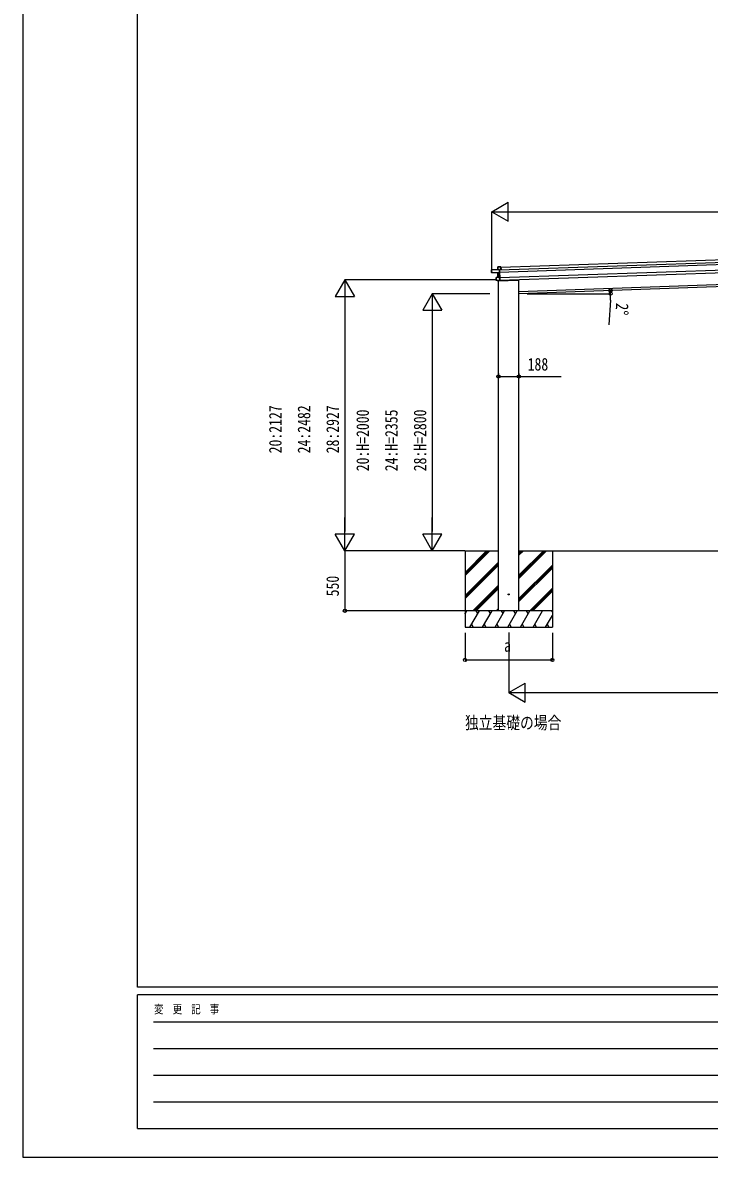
# Model space of a CAD drawing. Units: millimetres, scale not verified. Extents: x -14718 to 14718, y -10395 to 10395.
# Drawn here: x -14718 to -8430, y -10395 to 0 of the extents above; entities that cross this region are included whole.
import ezdxf
from ezdxf.enums import TextEntityAlignment as Align

# ---------------------------------------------------------------- set-up
doc = ezdxf.new("R2010")
doc.units = ezdxf.units.MM
doc.header["$LTSCALE"] = 50
for name, color, linetype in [('0-2_USER1', 3, 'Continuous'), ('0-4_YKK_13', 4, 'Continuous'), ('0-5_YKK_A1', 4, 'Continuous'), ('0-6_YKK_D', 6, 'Continuous'), ('0-7_YKK_ZWAK', 7, 'Continuous')]:
    doc.layers.add(name, color=color, linetype=linetype)
doc.styles.add('ＭＳ ゴシック', font='')
doc.styles.get('ＭＳ ゴシック').set_extended_font_data('MS Gothic')

msp = doc.modelspace()

# ---------------------------------------------------------------- linework, layer by layer
at = {"layer": '0-4_YKK_13'}
for p, q in [((-10425.44, -2263.38), (-10424.97, -2263.36)), ((-10424.67, -2285.37), (-10425.44, -2263.38)), ((-10424.96, -2262.86), (-10353.21, -2260.36)), ((-10424.2, -2285.35), (-10424.67, -2285.37)), ((-10424.59, -2287.79), (-10424.67, -2285.37)), ((-10424.2, -2285.35), (-10416.68, -2285.09)), ((-10416.57, -2288.1), (-10416.68, -2285.09)), ((-10367.84, -2237.35), (-10368.31, -2237.37)), ((-10367.51, -2260.36), (-10368.31, -2237.37)), ((-10367.83, -2236.85), (-10339.35, -2235.86)), ((-10367.04, -2260.34), (-10367.51, -2260.36)), ((-10351.92, -2289.62), (-10352.93, -2260.85)), ((-10351.97, -2261.31), (-10352.82, -2260.52)), ((-10352.48, -2260.12), (-10351.99, -2260.58)), ((-10351.99, -2260.58), (-10351.97, -2261.31)), ((-10351.97, -2261.31), (-10351.01, -2288.69)), ((-10351.91, -2262.81), (-10338.37, -2262.34)), ((-10338.37, -2262.34), (-10339.27, -2236.36)), ((-10338.31, -2236.82), (-10339.17, -2236.02)), ((-10337.42, -2262.31), (-10338.37, -2262.34)), ((-10338.31, -2236.82), (-10337.42, -2262.31)), ((-10424.51, -2289.89), (-10424.59, -2287.79)), ((-10424.1, -2288.28), (-10424.03, -2290.37)), ((-10367.26, -2291.86), (-10424.03, -2290.37)), ((-10382.48, -2333.89), (-10382.95, -2333.91)), ((-10382.06, -2359.42), (-10382.95, -2333.91)), ((-10382.5, -2333.39), (-10350.5, -2330.31)), ((-10381.59, -2359.41), (-10382.06, -2359.42)), ((-10381.97, -2361.95), (-10382.06, -2359.42)), ((-10381.59, -2359.41), (-10374.07, -2359.14)), ((-10373.94, -2362.63), (-10381.49, -2362.43)), ((-10373.96, -2362.13), (-10374.07, -2359.14)), ((-10373.96, -2362.13), (-10349.37, -2362.78)), ((-10365.53, -2331.29), (-10366.89, -2292.34)), ((-10366.44, -2291.86), (-10351.83, -2292.2)), ((-10352.26, -2292.69), (-10366.42, -2292.36)), ((-10366.42, -2292.36), (-10365.07, -2331.22)), ((-10365.07, -2331.22), (-10350.52, -2329.81)), ((-10363.56, -2365.5), (-10178.49, -2359)), ((-10363.48, -2364.36), (-10363.56, -2365.5)), ((-10362.48, -2364.38), (-10362.55, -2365.47)), ((-10351.83, -2292.23), (-10352.26, -2292.69)), ((-10351.92, -2289.62), (-10351.01, -2288.69)), ((-10351.83, -2292.2), (-10351.92, -2289.62)), ((-10351.83, -2292.23), (-10350.92, -2291.29)), ((-10350.52, -2329.81), (-10351.83, -2292.23)), ((-10351.01, -2288.69), (-10350.92, -2291.29)), ((-10350.92, -2291.29), (-10349.53, -2331.22)), ((-10350.64, -2330.18), (-10350.5, -2330.31)), ((-10349.37, -2362.78), (-10350.48, -2330.81)), ((-10350.36, -2330.45), (-10349.53, -2331.22)), ((-10349.53, -2331.22), (-10348.44, -2362.3)), ((-10349.22, -2363.13), (-10348.44, -2362.3)), ((-10173.43, -2353.36), (-10173.76, -2355))]:
    msp.add_line(p, q, dxfattribs=at)
for points in [[(-10352.93, -2260.85), (-10424.97, -2263.36), (-10424.2, -2285.35)], [(-10339.27, -2236.36), (-10367.84, -2237.35), (-10367.04, -2260.34), (-10353.2, -2259.86)], [(-10339.35, -2235.86), (-10339.34, -2235.87), (-10339.3, -2235.9), (-10339.24, -2235.95), (-10339.17, -2236.02)], [(-10416.57, -2288.1), (-10416.56, -2288.47), (-10424.1, -2288.28)], [(-10416.57, -2288.1), (-10351.92, -2289.62), (-10351.92, -2289.62)], [(-10350.48, -2330.81), (-10382.48, -2333.89), (-10381.59, -2359.41)], [(-10349.35, -2363.28), (-10373.94, -2362.63), (-10373.96, -2362.13)], [(-10367.26, -2291.86), (-10367.25, -2291.86), (-10367.25, -2291.86)], [(-10366.83, -2292.35), (-10366.87, -2292.34), (-10366.89, -2292.34), (-10366.89, -2292.34)], [(-10365.07, -2331.22), (-10365.16, -2331.23), (-10365.25, -2331.24), (-10365.33, -2331.26), (-10365.4, -2331.27), (-10365.46, -2331.28), (-10365.5, -2331.28), (-10365.52, -2331.29), (-10365.53, -2331.29)], [(-10350.5, -2330.31), (-10350.49, -2330.32), (-10350.46, -2330.35), (-10350.42, -2330.39), (-10350.36, -2330.45)], [(-10349.22, -2363.13), (-10349.27, -2363.19), (-10349.31, -2363.24), (-10349.34, -2363.27), (-10349.35, -2363.28)]]:
    msp.add_lwpolyline(points, dxfattribs=at)
msp.add_circle((-10267.43, -5237.88), 5, dxfattribs=at)
for centre, radius, start, end in [((-10424.94, -2263.36), 0.5, 92, 182), ((-10422.9, -2263.17), 2.08, 171.57375, 185.44071), ((-10367.81, -2237.35), 0.5, 92, 182), ((-10368.01, -2260.37), 0.5, 272, 2), ((-10365.78, -2237.16), 2.07, 171.55133, 185.44952), ((-10369.11, -2260.54), 2.08, 351.57375, 5.44071), ((-10355.26, -2260.05), 2.08, 351.57375, 5.44071), ((-10353.19, -2260.86), 0.5, 47, 92), ((-10353.16, -2260.85), 1, 47, 92), ((-10354.82, -2258.12), 3.08, 309.77354, 319.49251), ((-10358.9, -2266.99), 8.88, 46.81505, 47.05517), ((-10424.01, -2289.87), 0.5, 182, 268.5), ((-10382.45, -2333.89), 0.5, 95.5, 182), ((-10380.44, -2333.57), 2.07, 175.06602, 188.93398), ((-10381.47, -2361.93), 0.5, 182, 268.5), ((-10367.39, -2292.36), 0.5, 2, 88.5), ((-10367.31, -2292.34), 0.483, 359.40087, 82.5076), ((-10368.7, -2292.19), 2.28, 355.73562, 8.27807), ((-10366.03, -2331.31), 0.5, 275.5, 2), ((-10367.11, -2331.54), 2.07, 355.06677, 8.93323), ((-10178.66, -2354), 5, 272, 348.5)]:
    msp.add_arc(centre, radius, start, end, dxfattribs=at)
for centre, major_axis, ratio, start_param, end_param in [((-10352.45, -2260.83), (-0.017, 0.5), 0.944124, 0.85733516, 1.57079633), ((-10338.8, -2236.34), (-0.017, 0.5), 0.944124, 0.85733516, 1.57079633), ((-10424.09, -2287.78), (0.017, -0.5), 0.999045, 4.71238898, 6.222157), ((-10366.38, -2291.91), (-1, 0.03), 0.043579, 4.77614601, 5.77128334), ((-10366.38, -2291.91), (-1, 0.03), 0.043579, 5.77128334, 5.77417749), ((-10366.39, -2292.41), (-0.502, 0.044), 0.086186, 4.78409788, 5.79171262), ((-10352.29, -2292.69), (-0.455, -0.489), 0.023136, 1.59488526, 3.11840257), ((-10350.99, -2329.86), (0.163, 0.48), 0.921944, 4.31875817, 5.10229286), ((-10350.01, -2330.77), (0.163, 0.48), 0.921944, 1.17716551, 1.96070021), ((-10348.89, -2362.79), (-0.196, 0.467), 0.921944, 1.18089244, 1.96442714)]:
    msp.add_ellipse(centre, major_axis=major_axis, ratio=ratio, start_param=start_param, end_param=end_param, dxfattribs=at)
at = {"layer": '0-5_YKK_A1'}
for p, q in [((-10351.82, -2265.53), (-4494.26, -2060.98)), ((-10338.2, -2240.04), (-4509.62, -2036.5)), ((-10351.12, -2285.52), (-4493.56, -2080.97)), ((-10349.38, -2335.49), (-4491.82, -2130.94)), ((-10348.54, -2359.48), (-4490.98, -2154.93)), ((-10173.43, -2462.93), (-4665.52, -2270.59)), ((-10361.68, -5387.88), (-10361.68, -2364.41)), ((-10173.68, -5387.88), (-10173.68, -2353.36)), ((-4665.52, -2290.6), (-10173.43, -2482.94)), ((-10668.43, -4837.88), (-10361.43, -4837.94)), ((-10667.43, -4837.88), (-10667.43, -5537.88)), ((-10667.43, -5064.51), (-10440.8, -4837.88)), ((-10667.43, -5036.23), (-10469.08, -4837.88)), ((-10667.43, -5050.37), (-10455, -4837.94)), ((-10173.68, -4837.94), (-4665.52, -4837.51)), ((-10173.43, -4878.88), (-10132.43, -4837.88)), ((-10173.43, -4864.74), (-10146.57, -4837.88)), ((-10173.43, -4850.6), (-10160.72, -4837.88)), ((-10173.43, -5091.01), (-9920.34, -4837.92)), ((-10173.43, -5076.87), (-9934.48, -4837.92)), ((-10173.43, -5062.73), (-9948.62, -4837.92)), ((-9867.43, -4837.88), (-9867.43, -5537.88)), ((-10667.43, -5248.36), (-10361.43, -4942.36)), ((-10667.43, -5262.5), (-10361.43, -4956.5)), ((-10667.43, -5276.64), (-10361.43, -4970.64)), ((-10173.43, -5274.86), (-9867.43, -4968.86)), ((-10173.43, -5289), (-9867.43, -4983)), ((-10173.43, -5303.14), (-9867.43, -4997.14)), ((-10594.82, -5387.88), (-10361.43, -5154.49)), ((-10580.68, -5387.88), (-10361.43, -5168.63)), ((-10566.54, -5387.88), (-10361.43, -5182.78)), ((-10074.32, -5387.88), (-9867.43, -5180.99)), ((-10060.18, -5387.88), (-9867.43, -5195.13)), ((-10046.04, -5387.88), (-9867.43, -5209.28)), ((-9867.43, -5387.88), (-10667.43, -5387.88)), ((-10667.43, -5416.82), (-10650.72, -5387.88)), ((-10621.85, -5537.88), (-10535.25, -5387.88)), ((-10550.25, -5413.86), (-10565.25, -5387.88)), ((-10506.38, -5537.88), (-10419.78, -5387.88)), ((-10434.78, -5413.86), (-10449.78, -5387.88)), ((-10390.91, -5537.88), (-10304.31, -5387.88)), ((-10382.69, -5387.88), (-10361.43, -5366.62)), ((-10319.31, -5413.86), (-10334.31, -5387.88)), ((-10275.44, -5537.88), (-10188.84, -5387.88)), ((-10203.84, -5413.86), (-10218.84, -5387.88)), ((-10159.97, -5537.88), (-10073.37, -5387.88)), ((-10088.37, -5413.86), (-10103.37, -5387.88)), ((-10044.5, -5537.88), (-9957.9, -5387.88)), ((-9867.43, -5396.54), (-9872.43, -5387.88)), ((-10665.72, -5413.86), (-10667.43, -5410.9)), ((-9929.03, -5537.88), (-9867.43, -5431.18)), ((-10667.43, -5537.88), (-9867.43, -5537.88)), ((-10606.86, -5511.9), (-10591.86, -5537.88)), ((-10491.39, -5511.9), (-10476.39, -5537.88)), ((-10375.92, -5511.9), (-10360.92, -5537.88)), ((-10260.44, -5511.9), (-10245.44, -5537.88)), ((-10144.98, -5511.9), (-10129.98, -5537.88)), ((-10029.5, -5511.9), (-10014.51, -5537.88)), ((-9914.03, -5511.9), (-9899.04, -5537.88))]:
    msp.add_line(p, q, dxfattribs=at)
at = {"layer": '0-6_YKK_D'}
for p, q in [((-10422.28, -1732.19), (-10270.73, -1644.69)), ((-10270.73, -1819.69), (-10270.73, -1644.69)), ((-10422.28, -2266.79), (-10422.28, -1731.19)), ((-10422.28, -1732.19), (-10270.73, -1819.69)), ((-10422.28, -1732.19), (-10119.17, -1732.19)), ((-10247.28, -1732.19), (-4597.28, -1732.19)), ((-11767.43, -2355.86), (-11854.93, -2507.42)), ((-10375.07, -2355.86), (-11768.43, -2355.86)), ((-11767.43, -2355.86), (-11679.93, -2507.42)), ((-11767.43, -2355.86), (-11767.43, -2658.97)), ((-10967.43, -2482.94), (-11054.93, -2634.49)), ((-10439.65, -2482.94), (-10968.43, -2482.94)), ((-10967.43, -2482.94), (-10879.93, -2634.49)), ((-10967.43, -2482.94), (-10967.43, -2786.05)), ((-10099.07, -2482.94), (-9332.82, -2482.94)), ((-11854.93, -2507.42), (-11679.93, -2507.42)), ((-11767.43, -2530.86), (-11767.43, -4662.88)), ((-9335.93, -2542.4), (-9351.85, -2766.64)), ((-11054.93, -2634.49), (-10879.93, -2634.49)), ((-10967.43, -2657.94), (-10967.43, -4662.88)), ((-10361.43, -3215.07), (-10361.43, -3242.32)), ((-10173.43, -3213.13), (-10173.43, -3242.32)), ((-11767.43, -4837.88), (-11767.43, -4534.77)), ((-10967.43, -4837.88), (-10967.43, -4534.77)), ((-11767.43, -4837.88), (-11854.93, -4686.33)), ((-11679.93, -4686.33), (-11854.93, -4686.33)), ((-11767.43, -4837.88), (-11679.93, -4686.33)), ((-10967.43, -4837.88), (-11054.93, -4686.33)), ((-10879.93, -4686.33), (-11054.93, -4686.33)), ((-10967.43, -4837.88), (-10879.93, -4686.33)), ((-10668.43, -4837.88), (-11768.43, -4837.88)), ((-10668.43, -4837.88), (-11768.43, -4837.88)), ((-11767.43, -4837.88), (-11767.43, -5387.88)), ((-10668.43, -4837.88), (-10968.43, -4837.88)), ((-10668.43, -5387.88), (-11768.43, -5387.88)), ((-10667.43, -5588.88), (-10667.43, -5838.5)), ((-10267.43, -5587.88), (-10267.43, -6138.5)), ((-9867.43, -5588.88), (-9867.43, -5838.5)), ((-10667.43, -5837.5), (-9867.43, -5837.5)), ((-10267.43, -6137.5), (-10115.88, -6050)), ((-10115.88, -6225), (-10115.88, -6050)), ((-10267.43, -6137.5), (-10115.88, -6225)), ((-10267.43, -6137.5), (-9964.32, -6137.5)), ((-10092.43, -6137.5), (-4746.52, -6137.5))]:
    msp.add_line(p, q, dxfattribs=at)
msp.add_lwpolyline([(-10361.43, -3241.32), (-10173.43, -3241.32), (-9788.33, -3241.32)], dxfattribs=at)
for centre in [(-9334.33, -2453.64), (-9333.82, -2482.94), (-10361.43, -3241.32), (-10173.43, -3241.32), (-11767.43, -5387.88), (-10667.43, -5837.5), (-9867.43, -5837.5)]:
    msp.add_circle(centre, 14.88, dxfattribs=at)
for start, end in [(355.93882, 360), (360, 2)]:
    msp.add_arc((-10173.43, -2482.94), 839.61, start, end, dxfattribs=at)
at = {"layer": '0-7_YKK_ZWAK'}
for p, q in [((-13667.43, -8837.5), (-13667.43, 9712.5)), ((13632.57, -8837.5), (-13667.43, -8837.5)), ((-4567.43, -8907.5), (-13667.43, -8907.5)), ((-13667.43, -10132.5), (-13667.43, -8907.5)), ((-13518.68, -9152.5), (-4742.43, -9152.5)), ((-13518.68, -9397.5), (-4742.43, -9397.5)), ((-13518.68, -9642.5), (-4742.43, -9642.5)), ((-13518.68, -9887.5), (-4742.43, -9887.5)), ((-13667.43, -10132.5), (-4567.43, -10132.5))]:
    msp.add_line(p, q, dxfattribs=at)
msp.add_lwpolyline([(-14717.5, -10395), (14717.5, -10395), (14717.5, 10395), (-14717.5, 10395)], close=True, dxfattribs=at)

# ---------------------------------------------------------------- texts
at = {"layer": '0-2_USER1', "style": 'ＭＳ ゴシック', "width": 0.8}
msp.add_text('独立基礎の場合', height=115.5, dxfattribs=at).set_placement((-10667.43, -6506), align=Align.BOTTOM_LEFT)
at = {"layer": '0-6_YKK_D', "style": 'ＭＳ ゴシック', "width": 0.8}
for s, rotation, p in [('2°', 265.939, (-9317.39, -2563.77)), ('20:2127', 90, (-12312.43, -3945.47)), ('24:2482', 90, (-12049.93, -3945.47)), ('28:2927', 90, (-11787.43, -3945.47)), ('20:H=2000', 90, (-11512.43, -4109.81)), ('24:H=2355', 90, (-11249.93, -4109.81)), ('28:H=2800', 90, (-10987.43, -4109.81)), ('550', 90, (-11787.43, -5255.68))]:
    msp.add_text(s, height=115.5, rotation=rotation, dxfattribs=at).set_placement(p, align=Align.BOTTOM_LEFT)
for s, p in [('188', (-10093.93, -3221.32)), ('a', (-10309.43, -5797.5))]:
    msp.add_text(s, height=115.5, dxfattribs=at).set_placement(p, align=Align.BOTTOM_LEFT)
at = {"layer": '0-7_YKK_ZWAK', "style": 'ＭＳ ゴシック', "width": 0.8}
msp.add_text('変  更  記  事', height=76.98, dxfattribs=at).set_placement((-13514.59, -9100), align=Align.BOTTOM_LEFT)

doc.saveas('drawing.dxf')
